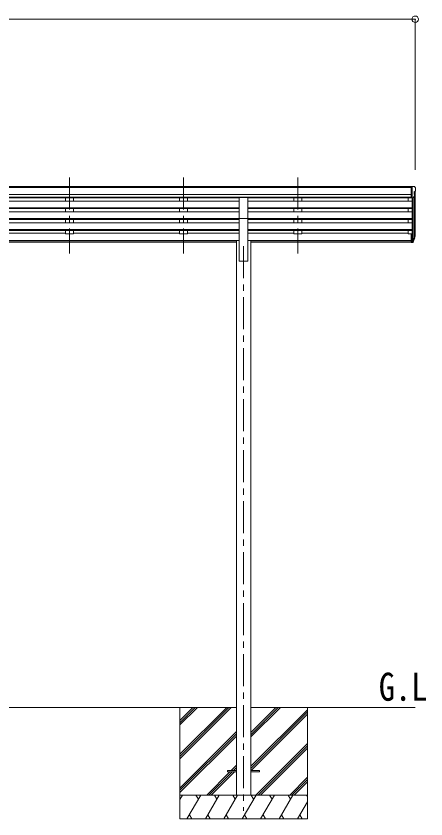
# Model space of a CAD drawing. Units: millimetres at full size, sheet at 1:40; details may follow other scales. Extents: x -11243 to 11243, y -7760 to 7760.
# Drawn here: x 4673 to 7242, y -4797 to 240 of the extents above; entities that cross this region are included whole.
import ezdxf
from ezdxf.enums import TextEntityAlignment as Align

# ---------------------------------------------------------------- set-up
doc = ezdxf.new("R2010")
doc.units = ezdxf.units.MM
doc.header["$LTSCALE"] = 40
doc.header["$PDMODE"] = 32
doc.header["$PDSIZE"] = 40
doc.linetypes.add('CHAIN1', pattern=[8, 5, -1, 1, -1])
for name, color, linetype, lineweight in [('0-0_0', 7, 'Continuous', 9), ('0-1_本体', 5, 'CHAIN1', 9), ('0-3_ELV2', 4, 'Continuous', 9), ('0-6_OTH_LINE', 6, 'Continuous', 9)]:
    doc.layers.add(name, color=color, linetype=linetype, lineweight=lineweight)
doc.layers.add('0-7_SHAPE', color=7, linetype='Continuous')
doc.styles.add('ＭＳ ゴシック', font='')
doc.styles.get('ＭＳ ゴシック').set_extended_font_data('MS Gothic')

msp = doc.modelspace()

# ---------------------------------------------------------------- linework, layer by layer
at = {"layer": '0-0_0'}
for p, q in [((3244.57, -4096.94), (6054.17, -4096.94)), ((5699.37, -4096.94), (5699.37, -4796.94)), ((5699.37, -4391.12), (5993.55, -4096.94)), ((5699.37, -4405.26), (6007.69, -4096.94)), ((5699.37, -4419.4), (6021.83, -4096.94)), ((5699.37, -4207.27), (5809.7, -4096.94)), ((5699.37, -4193.13), (5795.56, -4096.94)), ((5699.37, -4178.99), (5781.41, -4096.94)), ((6144.57, -4096.94), (7175.37, -4096.94)), ((6144.57, -4282.57), (6330.2, -4096.94)), ((6144.57, -4268.43), (6316.06, -4096.94)), ((6144.57, -4254.29), (6301.91, -4096.94)), ((6144.57, -4466.42), (6499.37, -4111.62)), ((6144.57, -4480.56), (6499.37, -4125.76)), ((6499.37, -4096.94), (6499.37, -4796.94)), ((6146.83, -4492.44), (6499.37, -4139.9)), ((5699.37, -4603.25), (6054.17, -4248.45)), ((5699.37, -4617.39), (6054.17, -4262.59)), ((5699.37, -4631.53), (6054.17, -4276.74)), ((6176.18, -4646.94), (6499.37, -4323.75)), ((6190.32, -4646.94), (6499.37, -4337.89)), ((6204.46, -4646.94), (6499.37, -4352.04)), ((6022.31, -4492.44), (6054.17, -4460.58)), ((6036.45, -4492.44), (6054.17, -4474.73)), ((5867.81, -4646.94), (6013.31, -4501.44)), ((5881.95, -4646.94), (6027.45, -4501.44)), ((5896.09, -4646.94), (6041.59, -4501.44)), ((6050.59, -4492.44), (6054.17, -4488.87)), ((6388.31, -4646.94), (6499.37, -4535.88)), ((6402.45, -4646.94), (6499.37, -4550.03)), ((6416.59, -4646.94), (6499.37, -4564.17)), ((6499.37, -4646.94), (5699.37, -4646.94)), ((5699.37, -4674.44), (5715.25, -4646.94)), ((5744.11, -4796.94), (5830.72, -4646.94)), ((5815.72, -4672.92), (5800.72, -4646.94)), ((5859.58, -4796.94), (5946.19, -4646.94)), ((5931.19, -4672.92), (5916.18, -4646.94)), ((5975.05, -4796.94), (6061.66, -4646.94)), ((6046.66, -4672.92), (6031.65, -4646.94)), ((6090.52, -4796.94), (6177.13, -4646.94)), ((6162.13, -4672.92), (6147.13, -4646.94)), ((6205.99, -4796.94), (6292.6, -4646.94)), ((6277.6, -4672.92), (6262.6, -4646.94)), ((6321.46, -4796.94), (6408.07, -4646.94)), ((6378.07, -4646.94), (6393.07, -4672.92)), ((6493.54, -4646.94), (6499.37, -4657.04)), ((6436.93, -4796.94), (6499.37, -4688.8)), ((5759.11, -4770.96), (5774.11, -4796.94)), ((5874.58, -4770.96), (5889.58, -4796.94)), ((5990.05, -4770.96), (6005.05, -4796.94)), ((6105.52, -4770.96), (6120.52, -4796.94)), ((6220.99, -4770.96), (6235.99, -4796.94)), ((6336.46, -4770.96), (6351.46, -4796.94)), ((6451.93, -4770.96), (6466.93, -4796.94)), ((5699.37, -4796.94), (6499.37, -4796.94))]:
    msp.add_line(p, q, dxfattribs=at)
at = {"layer": '0-1_本体'}
for p, q in [((5007.37, -772.54), (5007.37, -1250.06)), ((5007.37, -772.54), (5007.37, -1250.06)), ((5723.37, -772.54), (5723.37, -1250.06)), ((5723.37, -772.54), (5723.37, -1250.06)), ((6439.37, -772.54), (6439.37, -1250.06)), ((6439.37, -772.54), (6439.37, -1250.06)), ((6099.37, -1203.37), (6099.37, -4746.94))]:
    msp.add_line(p, q, dxfattribs=at)
at = {"layer": '0-3_ELV2'}
for p, q in [((7148.87, -829.89), (2149.87, -829.89)), ((7148.87, -835.1), (2149.87, -835.1)), ((7148.87, -828.28), (7138.87, -828.37)), ((7138.87, -829.89), (7138.87, -828.37)), ((7148.87, -900.27), (7148.87, -828.28)), ((7167.37, -828.28), (7148.87, -828.28)), ((7155.37, -901.27), (7155.37, -828.28)), ((7167.37, -828.28), (7169.7, -828.43)), ((7170.46, -828.85), (7174.52, -834.66)), ((7177.37, -837.65), (7177.37, -838.28)), ((7148.87, -878.64), (2149.87, -878.64)), ((7148.87, -896.49), (2149.87, -896.49)), ((6071.87, -899.73), (3226.87, -899.73)), ((4982.37, -899.73), (4982.37, -920.19)), ((5032.37, -899.73), (5032.37, -920.19)), ((5698.37, -899.73), (5698.37, -920.19)), ((5748.37, -899.73), (5748.37, -920.19)), ((6071.87, -1030.71), (6071.87, -898.91)), ((6071.87, -898.91), (6126.87, -898.91)), ((6126.87, -1030.71), (6126.87, -898.91)), ((7148.87, -899.83), (6126.87, -899.83)), ((6414.37, -899.73), (6414.37, -920.19)), ((6464.37, -899.73), (6464.37, -920.19)), ((7130.37, -899.73), (7130.37, -920.19)), ((7148.87, -900.27), (7155.37, -900.27)), ((7155.37, -901.27), (7160.58, -900.95)), ((7155.37, -901.27), (7155.37, -1125.66)), ((7161.37, -900.79), (7161.38, -1170.44)), ((7162.99, -899.46), (7171.99, -883.86)), ((7169.37, -862.8), (7169.37, -879.07)), ((7174.83, -859.47), (7169.52, -862.54)), ((7170.4, -886.63), (7170.4, -1152.01)), ((7175.37, -858.86), (7175.37, -1125.3)), ((6071.87, -920.19), (3226.87, -920.19)), ((6126.87, -920.19), (7155.37, -920.19)), ((6071.87, -962.07), (3226.87, -962.07)), ((6071.87, -963.56), (3226.87, -963.56)), ((6071.87, -967.88), (3226.87, -967.88)), ((6071.87, -988.68), (3226.87, -988.68)), ((4982.37, -967.88), (4982.37, -988.68)), ((5032.37, -967.88), (5032.37, -988.68)), ((5698.37, -967.88), (5698.37, -988.68)), ((5748.37, -967.88), (5748.37, -988.68)), ((6126.87, -962.07), (7155.37, -962.07)), ((6126.87, -963.56), (7155.37, -963.56)), ((6126.87, -967.88), (7155.37, -967.88)), ((6126.87, -988.68), (7155.37, -988.68)), ((6414.37, -967.88), (6414.37, -988.68)), ((6464.37, -967.88), (6464.37, -988.68)), ((7130.37, -967.88), (7130.37, -988.68)), ((6071.87, -1030.56), (3226.87, -1030.56)), ((6071.87, -1032.05), (3226.87, -1032.05)), ((6071.87, -1036.37), (3226.87, -1036.37)), ((6071.87, -1057.17), (3226.87, -1057.17)), ((4982.37, -1036.37), (4982.37, -1057.17)), ((5032.37, -1036.37), (5032.37, -1057.17)), ((5698.37, -1036.37), (5698.37, -1057.17)), ((5748.37, -1036.37), (5748.37, -1057.17)), ((6071.87, -1030.71), (6071.87, -1296.94)), ((6071.87, -1030.71), (6126.87, -1030.71)), ((6126.87, -1030.56), (7155.37, -1030.56)), ((6126.87, -1030.71), (6126.87, -1296.94)), ((6126.87, -1032.05), (7155.37, -1032.05)), ((6126.87, -1036.37), (7155.37, -1036.37)), ((6126.87, -1057.17), (7155.37, -1057.17)), ((6414.37, -1036.37), (6414.37, -1057.17)), ((6464.37, -1036.37), (6464.37, -1057.17)), ((7130.37, -1057.17), (7130.37, -1036.37)), ((6071.87, -1099.05), (3226.87, -1099.05)), ((6071.87, -1100.55), (3226.87, -1100.55)), ((6071.87, -1104.86), (3226.87, -1104.86)), ((4982.37, -1104.86), (4982.37, -1126.3)), ((5032.37, -1104.86), (5032.37, -1126.3)), ((5698.37, -1104.86), (5698.37, -1126.3)), ((5748.37, -1104.86), (5748.37, -1126.3)), ((6126.87, -1099.05), (7155.37, -1099.05)), ((6126.87, -1100.55), (7155.37, -1100.55)), ((6126.87, -1104.86), (7155.37, -1104.86)), ((6414.37, -1104.86), (6414.37, -1126.3)), ((6464.37, -1104.86), (6464.37, -1126.3)), ((7130.37, -1104.86), (7130.37, -1126.3)), ((4982.37, -1121.35), (4316.37, -1121.35)), ((5032.37, -1126.3), (4982.37, -1126.3)), ((5698.37, -1121.35), (5032.37, -1121.35)), ((5748.37, -1126.3), (5698.37, -1126.3)), ((6071.87, -1121.35), (5748.37, -1121.35)), ((6126.87, -1121.35), (6414.37, -1121.35)), ((6464.37, -1126.3), (6414.37, -1126.3)), ((7130.37, -1121.35), (6464.37, -1121.35)), ((7130.37, -1126.3), (7148.87, -1126.3)), ((7148.87, -1125.66), (7148.87, -1179.7)), ((7148.87, -1125.66), (7155.37, -1125.66)), ((7155.37, -1125.66), (7155.37, -1180.44)), ((7161.8, -1170.02), (7169.56, -1154.61)), ((7171, -1154.97), (7162.81, -1171.15)), ((7171.62, -1155.53), (7162.81, -1179.08)), ((7173.67, -1138.48), (7170.4, -1145.54)), ((7174.27, -1139.85), (7170.4, -1147.8)), ((7171.96, -1151.13), (7171.62, -1155.53)), ((6054.17, -1168.37), (3244.57, -1168.37)), ((6054.17, -1169.77), (3244.57, -1169.77)), ((6054.17, -1177.45), (3244.57, -1177.45)), ((6054.17, -1167.94), (6054.17, -4646.94)), ((6054.17, -1167.94), (6071.87, -1167.94)), ((6144.57, -1167.94), (6126.87, -1167.94)), ((6144.57, -1167.94), (6144.57, -4646.94)), ((6144.57, -1168.37), (7148.87, -1168.37)), ((6144.57, -1169.77), (7148.87, -1169.77)), ((7148.87, -1177.45), (6144.57, -1177.45)), ((7148.87, -1165.8), (7155.37, -1165.8)), ((7148.87, -1170.68), (7155.37, -1170.68)), ((7148.87, -1179.7), (7155.37, -1179.7)), ((7155.37, -1170.7), (7160.5, -1170.7)), ((7155.37, -1172.5), (7160.21, -1172.5)), ((7155.37, -1180.44), (7160.21, -1180.44)), ((6071.87, -1296.94), (6126.87, -1296.94)), ((5999.37, -4492.44), (5999.37, -4501.44)), ((5999.37, -4492.44), (6054.17, -4492.44)), ((5999.37, -4501.44), (6054.17, -4501.44)), ((6144.57, -4492.44), (6199.37, -4492.44)), ((6144.57, -4501.44), (6199.37, -4501.44)), ((6199.37, -4492.44), (6199.37, -4501.44))]:
    msp.add_line(p, q, dxfattribs=at)
for centre, radius, start, end in [((7169.64, -829.42), 1, 35, 86.5), ((7174.37, -837.65), 3, 0, 87), ((7170.46, -855.1), 6.18, 315.00103, 354.2965), ((6975.37, -838.28), 202, 355.05096, 0), ((7160.39, -897.96), 3, 273.5, 330), ((7169.67, -862.8), 0.3, 120, 180), ((7169.67, -879.07), 0.3, 180, 265.2833), ((7169.4, -882.36), 3, 330, 85.2833), ((7144.78, -1128.98), 30.41, 341.80266, 352.8448), ((7146.19, -1130.74), 29.53, 342.01856, 353.49194)]:
    msp.add_arc(centre, radius, start, end, dxfattribs=at)
for centre, major_axis, ratio, start_param, end_param in [((7085.45, -1131.07), (88.05, 0), 0.90356, 5.9828017, 6.0168888), ((7170.66, -1151.13), (-1.3, 0), 0.90356, 2.9359903, 4.9130961), ((7084.74, -1134.94), (89.07, 0), 0.90356, 6.0316505, 6.077583), ((7087.51, -1124.49), (-87.93, 4.42), 0.541684, 3.060334, 3.2172517), ((7086.72, -1131.17), (89.06, 1.43), 0.57596, 6.1985533, 6.3701348), ((7160.21, -1169.79), (3, 0), 0.90356, 4.712389, 5.7595865), ((7160.21, -1177.73), (-3, 0), 0.90356, 1.5707963, 2.6179939), ((7160.5, -1169.34), (1.5, 0), 0.90356, 4.712389, 5.7595865)]:
    msp.add_ellipse(centre, major_axis=major_axis, ratio=ratio, start_param=start_param, end_param=end_param, dxfattribs=at)
at = {"layer": '0-6_OTH_LINE'}
for p, q in [((2123.37, 220.11), (7175.37, 220.11)), ((7175.37, 220.11), (7175.37, -725.3))]:
    msp.add_line(p, q, dxfattribs=at)
msp.add_point((7175.37, 220.11), dxfattribs=at)

# ---------------------------------------------------------------- texts
at = {"layer": '0-7_SHAPE', "style": 'ＭＳ ゴシック', "width": 0.85}
msp.add_text('G.L', height=176, dxfattribs=at).set_placement((6946.84, -4108.24), align=Align.BOTTOM_LEFT)

doc.saveas('drawing.dxf')
